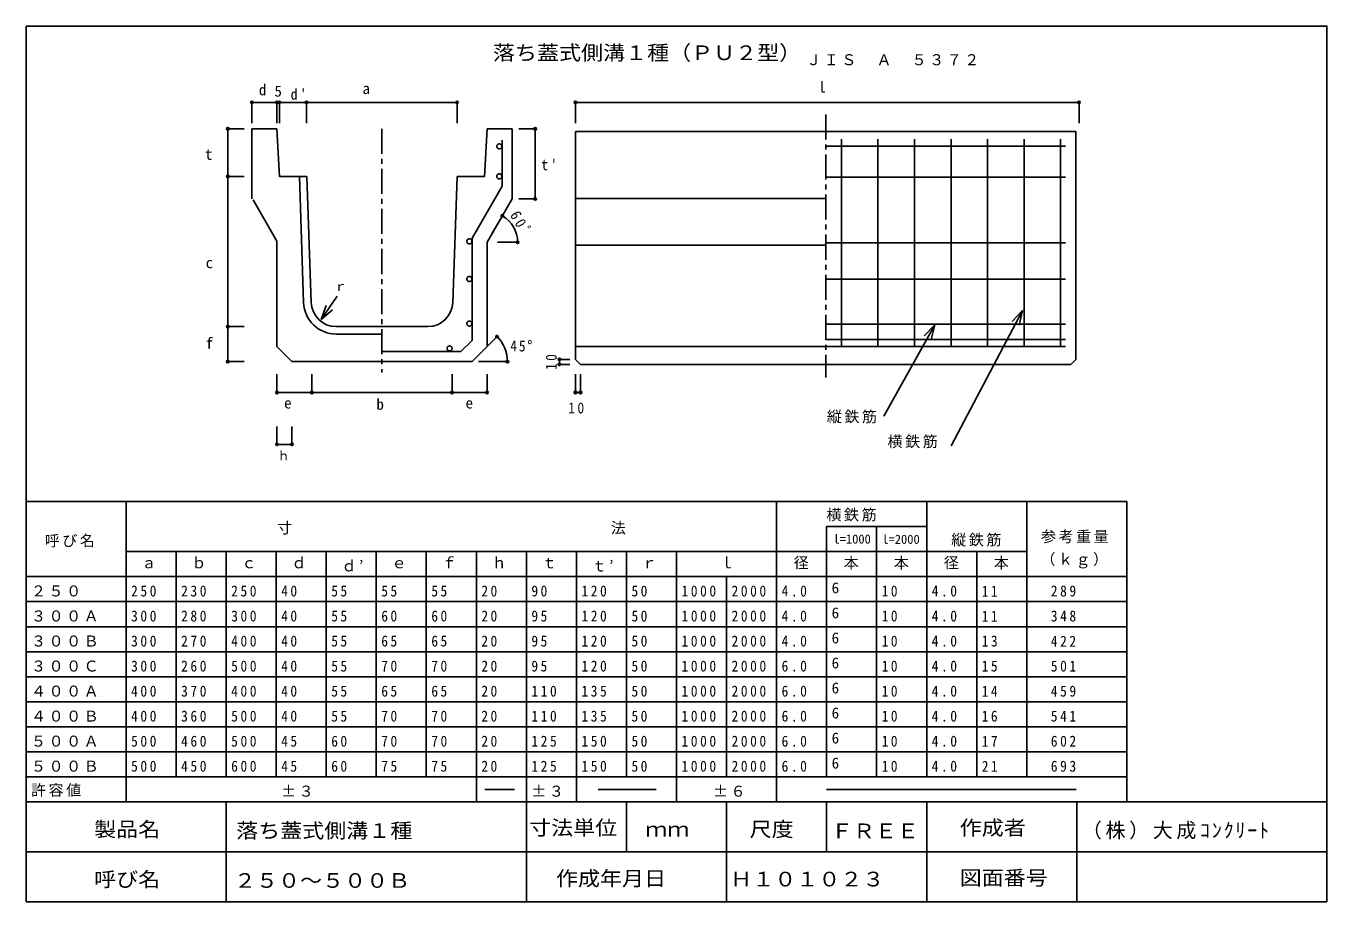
# Model space of a CAD drawing. Units: millimetres, scale not verified. Extents: x -1285 to 1315, y -900 to 850.
import ezdxf
from ezdxf.enums import TextEntityAlignment as Align

# ---------------------------------------------------------------- set-up
doc = ezdxf.new("R2010")
doc.units = ezdxf.units.MM
doc.header["$LTSCALE"] = 10
doc.header["$PDMODE"] = 32
doc.header["$PDSIZE"] = 5
doc.linetypes.add('CHAIN1', pattern=[8, 5, -1, 1, -1])
doc.layers.add('0-0', color=7, linetype='Continuous')
doc.styles.add('ＭＳ ゴシック', font='')
doc.styles.get('ＭＳ ゴシック').set_extended_font_data('MS Gothic')

msp = doc.modelspace()

# ---------------------------------------------------------------- linework, layer by layer
at = {"layer": '0-0', "color": 2}
for p, q in [((-1285, -900), (-1285, 850)), ((344.6, 624.08), (344.6, 209.67)), ((417.6, 624.08), (417.6, 209.67)), ((490.6, 624.08), (490.6, 209.67)), ((563.6, 624.08), (563.6, 209.67)), ((636.6, 624.08), (636.6, 209.67)), ((709.6, 624.08), (709.6, 209.67)), ((782.6, 624.08), (782.6, 209.67)), ((313.23, 610.27), (792.6, 610.27)), ((313.23, 548.11), (792.6, 548.11)), ((-393.57, 425.97), (-393.57, 221.96)), ((313.23, 416.88), (792.6, 416.88)), ((313.23, 344.35), (792.6, 344.35)), ((313.23, 254.56), (792.6, 254.56)), ((-415.99, 199.54), (-393.57, 221.96)), ((313.23, 223.48), (792.6, 223.48)), ((313.23, 209.67), (792.6, 209.67)), ((-573.57, 199.54), (-415.99, 199.54)), ((1315, -700), (-1285, -700)), ((-885, -900), (-885, -700)), ((-285, -900), (-285, -700)), ((-85, -800), (-85, -700)), ((115, -900), (115, -700)), ((315, -800), (315, -700)), ((515, -900), (515, -700)), ((815, -900), (815, -700)), ((1315, -800), (-1285, -800)), ((1315, -900), (-1285, -900))]:
    msp.add_line(p, q, dxfattribs=at)
at = {"layer": '0-0', "color": 4}
for p, q in [((-833.57, 697.36), (-783.57, 697.36)), ((-833.57, 655.8), (-833.57, 697.36)), ((-423.57, 655.8), (-423.57, 697.36)), ((-186.77, 697.36), (819.46, 697.36)), ((-186.77, 655.8), (-186.77, 697.36)), ((819.46, 655.8), (819.46, 697.36)), ((-881.61, 644.54), (-881.61, 549.54)), ((-849.29, 644.54), (-881.61, 644.54)), ((-299.79, 644.54), (-267.47, 644.54)), ((-267.47, 644.54), (-267.47, 504.54)), ((-299.79, 504.54), (-267.47, 504.54)), ((-353.13, 436), (-333.01, 470.86)), ((-342.7, 417.94), (-302.45, 417.94)), ((-384.32, 188.78), (-343.54, 229.57)), ((-218.99, 174), (-218.99, 184)), ((-198.05, 184), (-218.99, 184)), ((-849.29, 179.54), (-881.61, 179.54)), ((-380.49, 179.54), (-322.82, 179.54)), ((-198.05, 174), (-218.99, 174)), ((-783.57, 154.78), (-783.57, 117.84)), ((-363.57, 154.78), (-363.57, 117.84)), ((-186.77, 154.78), (-186.77, 117.84)), ((-176.77, 154.78), (-176.77, 117.84)), ((-783.57, 117.84), (-713.81, 117.84)), ((-186.77, 117.84), (-176.77, 117.84)), ((-783.57, 49.8), (-783.57, 14.16)), ((-753.57, 49.8), (-753.57, 14.16)), ((-783.57, 14.16), (-753.57, 14.16))]:
    msp.add_line(p, q, dxfattribs=at)
at = {"layer": '0-0', "linetype": 'CHAIN1'}
for p, q in [((313.23, 673.21), (313.23, 147.57)), ((-573.57, 644.54), (-573.57, 157.57))]:
    msp.add_line(p, q, dxfattribs=at)
at = {"layer": '0-0'}
for p, q in [((-833.57, 644.54), (-783.57, 644.54)), ((-833.57, 644.54), (-833.57, 504.54)), ((-313.57, 644.54), (-363.57, 644.54)), ((-186.77, 639), (-186.77, 184)), ((-738.57, 549.54), (-730.17, 297.37)), ((-723.57, 549.54), (-715.18, 297.87)), ((-423.57, 549.54), (-431.95, 297.87)), ((-831.27, 502.92), (-783.57, 420.29)), ((-186.77, 505.25), (313.23, 505.25)), ((-783.57, 420.29), (-783.57, 209.54)), ((-363.57, 417.94), (-363.57, 209.54)), ((-186.77, 411.94), (313.23, 411.94)), ((-695.45, 263.65), (-663.37, 309.98)), ((-695.45, 263.65), (-685.34, 291.89)), ((-695.45, 263.65), (-672.57, 283.05)), ((706.27, 281.94), (563.68, 11.27)), ((706.27, 281.94), (685.89, 259.92)), ((706.27, 281.94), (699.63, 252.69)), ((-665.35, 234.54), (-573.57, 234.54)), ((-665.2, 249.54), (-481.93, 249.54)), ((531.05, 252.94), (429.55, 70.48)), ((531.05, 252.94), (510.18, 231.39)), ((531.05, 252.94), (523.75, 223.84)), ((-753.57, 179.54), (-783.57, 209.54)), ((-393.57, 179.54), (-363.57, 209.54)), ((-186.77, 209.54), (313.23, 209.54)), ((-186.77, 184), (-176.77, 174)), ((813.23, 184), (803.23, 174)), ((-753.57, 179.54), (-393.57, 179.54)), ((-176.77, 174), (803.23, 174)), ((915, -100), (-1285, -100)), ((-1085, -700), (-1085, -100)), ((215, -700), (215, -99.1)), ((515, -650), (515, -101)), ((715, -650), (715, -100)), ((915, -700), (915, -100)), ((315, -650), (315, -150)), ((515, -150), (315, -150)), ((415, -650), (415, -150)), ((215, -200), (-1085, -200)), ((-985, -650), (-985, -200)), ((-885, -650), (-885, -200)), ((-785, -650), (-785, -200)), ((-685, -650), (-685, -200)), ((-585, -650), (-585, -200)), ((-485, -650), (-485, -200)), ((-385, -700), (-385, -200)), ((-285, -700), (-285, -200)), ((-185, -700), (-185, -200)), ((-85, -650), (-85, -200)), ((15, -700), (15, -200)), ((513.73, -200), (215, -200)), ((715, -200), (515, -200)), ((615, -650), (615, -200)), ((915, -250), (-1285, -250)), ((115, -650), (115, -250)), ((915, -300), (-1285, -300)), ((915, -350), (-1285, -350)), ((915, -400), (-1285, -400)), ((915, -450), (-1285, -450)), ((915, -500), (-1285, -500)), ((915, -550), (-1285, -550)), ((915, -600), (-1285, -600)), ((915, -650), (-1285, -650)), ((-308.48, -675), (-368.06, -675)), ((-25.38, -675), (-141.75, -675)), ((814.01, -675), (315, -675))]:
    msp.add_line(p, q, dxfattribs=at)
at = {"layer": '0-0', "color": 2}
for points in [[(-1285, 850), (1315, 850), (1315, -900)], [(-333.57, 622.18), (-333.57, 529.9), (-393.57, 425.97)]]:
    msp.add_lwpolyline(points, dxfattribs=at)
at = {"layer": '0-0', "color": 4}
for points in [[(-783.57, 655.8), (-783.57, 697.36), (-778.57, 697.36)], [(-778.57, 655.8), (-778.57, 697.36), (-724.53, 697.36)], [(-724.53, 655.8), (-724.53, 697.36), (-423.57, 697.36)], [(-849.29, 549.54), (-881.61, 549.54), (-881.61, 249.54)], [(-849.29, 249.54), (-881.61, 249.54), (-881.61, 179.54)], [(-713.81, 154.78), (-713.81, 117.84), (-433.57, 117.84)], [(-433.57, 154.78), (-433.57, 117.84), (-363.57, 117.84)]]:
    msp.add_lwpolyline(points, dxfattribs=at)
at = {"layer": '0-0'}
for points in [[(-783.57, 644.54), (-778.57, 549.54), (-723.57, 549.54)], [(-363.57, 644.54), (-368.57, 549.54), (-423.57, 549.54)], [(-313.57, 644.54), (-313.57, 504.54), (-363.57, 417.94)], [(-186.77, 639), (813.23, 639), (813.23, 184)]]:
    msp.add_lwpolyline(points, dxfattribs=at)
at = {"layer": '0-0', "linetype": 'CHAIN1'}
for centre in [(-339.12, 609.45), (-339.12, 549.63), (-398.95, 419.79), (-398.95, 344.69), (-398.95, 255.59), (-438.5, 205.85)]:
    msp.add_circle(centre, 5, dxfattribs=at)
at = {"layer": '0-0', "color": 4}
for centre, radius, end in [((-363.57, 417.94), 61.12, 60.00003), ((-393.57, 179.54), 70.75, 45.00008)]:
    msp.add_arc(centre, radius, 0, end, dxfattribs=at)
at = {"layer": '0-0'}
for centre, radius, start, end in [((-665.2, 299.54), 65, 181.90918, 270), ((-665.2, 299.54), 50, 181.90918, 270), ((-481.93, 299.54), 50, 270, 358.09082)]:
    msp.add_arc(centre, radius, start, end, dxfattribs=at)
at = {"layer": '0-0', "color": 4}
for p in [(-833.57, 697.36), (-783.57, 697.36), (-778.57, 697.36), (-724.53, 697.36), (-423.57, 697.36), (-186.77, 697.36), (819.46, 697.36), (-881.61, 644.54), (-267.47, 644.54), (-881.61, 549.54), (-267.47, 504.54), (-333.01, 470.86), (-302.45, 417.94), (-881.61, 249.54), (-343.54, 229.57), (-881.61, 179.54), (-322.82, 179.54), (-218.99, 184), (-218.99, 174), (-783.57, 117.84), (-713.81, 117.84), (-433.57, 117.84), (-363.57, 117.84), (-186.77, 117.84), (-176.77, 117.84), (-783.57, 14.16), (-753.57, 14.16)]:
    msp.add_point(p, dxfattribs=at)

# ---------------------------------------------------------------- texts
at = {"layer": '0-0', "style": 'ＭＳ ゴシック', "width": 1.1}
for s, p in [('落ち蓋式側溝１種（ＰＵ２型）', (-351.81, 773.16)), ('製品名', (-1148.93, -778.22)), ('落ち蓋式側溝１種', (-865, -780.89)), ('寸法単位', (-279.5, -775.24)), ('ｍｍ', (-47.26, -778.22)), ('尺度', (161.17, -778.22)), ('ＦＲＥＥ', (323.62, -781.38)), ('作成者', (580.99, -775.24)), ('呼び名', (-1148.93, -878.22)), ('２５０～５００Ｂ', (-869.33, -880.55)), ('作成年月日', (-225.91, -876.47)), ('Ｈ１０１０２３', (122.43, -877.72)), ('図面番号', (580.99, -875.24))]:
    msp.add_text(s, height=29.33, dxfattribs=at).set_placement(p, align=Align.BOTTOM_LEFT)
at = {"layer": '0-0', "style": 'ＭＳ ゴシック'}
for s, height, p in [('d', 21.99, (-819.74, 704.96)), ('5', 21.99, (-788.57, 702.36)), ('a', 21.99, (-612.53, 707.62)), ('l', 21.99, (298.64, 710.28)), ('t', 21.99, (-927.33, 576.12)), ('c', 21.99, (-926, 359.62)), ('ｒ', 18.33, (-668.72, 315.33)), ('f', 21.99, (-926, 198.9)), ('b', 21.99, (-584.64, 76.7)), ('e', 21.99, (-769.26, 79.36)), ('e', 21.99, (-406.65, 79.36)), ('ｈ', 18.33, (-782.77, -23.26)), ('l=1000', 18.33, (328.59, -189.57)), ('l=2000', 18.33, (426.28, -190)), ('ａ', 21.99, (-1054.5, -240)), ('ｂ', 21.99, (-954.5, -240)), ('ｃ', 21.99, (-854.5, -240)), ('ｄ', 21.99, (-754.5, -240)), ('ｅ', 21.99, (-554.5, -240)), ('ｆ', 21.99, (-454.5, -240)), ('ｈ', 21.99, (-354.5, -240)), ('ｔ', 21.99, (-254.5, -240)), ('ｒ', 21.99, (-54.5, -240)), ('ｌ', 21.99, (100.8, -240)), ('径', 21.99, (249.23, -240)), ('本', 21.99, (349.23, -240)), ('本', 21.99, (449.23, -240)), ('径', 21.99, (549.23, -240)), ('本', 21.99, (649.23, -240)), ('6', 21.99, (325, -290)), ('6', 21.99, (325, -340)), ('6', 21.99, (325, -390)), ('6', 21.99, (325, -440)), ('6', 21.99, (325, -490)), ('6', 21.99, (325, -540)), ('6', 21.99, (325, -590)), ('6', 21.99, (325, -640))]:
    msp.add_text(s, height=height, dxfattribs=at).set_placement(p, align=Align.BOTTOM_LEFT)
at = {"layer": '0-0', "attachment_point": 7, "style": 'ＭＳ ゴシック'}
for s, insert, char_height in [('\\T1.17;ＪＩＳ\u3000Ａ\u3000５３７２', (274.38, 771.3), 21.99), ("\\T1.36;\\W0.9;d'", (-755.98, 702.31), 21.99), ("\\T1.36;\\W0.9;t'", (-255.23, 561.51), 21.99), ('\\T1.27;\\W0.9;45°', (-317.18, 199.49), 21.99), ('\\T1.36;\\W0.9;10', (-201.29, 75.68), 21.99), ('\\T1.17;縦鉄筋', (315.48, 56.14), 21.99), ('\\T1.17;横鉄筋', (436.8, 6.44), 21.99), ('\\T1.17;横鉄筋', (314.8, -140), 21.99), ('\\T1.17;寸\u3000\u3000\u3000\u3000\u3000\u3000\u3000\u3000\u3000\u3000\u3000\u3000\u3000\u3000\u3000\u3000\u3000\u3000法', (-783.1, -166.05), 21.99), ('\\T1.17;参考重量', (743.4, -183.42), 21.99), ('\\T1.17;呼び名', (-1247.65, -191.57), 21.99), ('\\T1.17;縦鉄筋', (564.08, -190), 21.99), ('\\T1.17;（ｋｇ）', (742.3, -233.71), 21.99), ('\\T1.17;ｄ’', (-654.5, -240), 21.99), ('\\T1.17;ｔ’', (-154.5, -240), 21.99), ('\\T1.17;２５０', (-1275, -290), 21.99), ('\\T1.38;\\W0.9;250', (-1075, -290), 21.99), ('\\T1.38;\\W0.9;230', (-975, -290), 21.99), ('\\T1.38;\\W0.9;250', (-875, -290), 21.99), ('\\T1.36;\\W0.9;40', (-775, -290), 21.99), ('\\T1.36;\\W0.9;55', (-675, -290), 21.99), ('\\T1.36;\\W0.9;55', (-575, -290), 21.99), ('\\T1.36;\\W0.9;55', (-475, -290), 21.99), ('\\T1.36;\\W0.9;20', (-375, -290), 21.99), ('\\T1.36;\\W0.9;90', (-275, -290), 21.99), ('\\T1.38;\\W0.9;120', (-175, -290), 21.99), ('\\T1.36;\\W0.9;50', (-75, -290), 21.99), ('\\T1.38;\\W0.9;1000', (25, -290), 21.99), ('\\T1.38;\\W0.9;2000', (125, -290), 21.99), ('\\T1.38;\\W0.9;4.0', (225, -290), 21.99), ('\\T1.36;\\W0.9;10', (425, -290), 21.99), ('\\T1.38;\\W0.9;4.0', (525, -290), 21.99), ('\\T1.36;\\W0.9;11', (625, -290), 21.99), ('\\T1.38;\\W0.9;289', (763.08, -290), 21.99), ('\\T1.17;３００Ａ', (-1275, -340), 21.99), ('\\T1.38;\\W0.9;300', (-1075, -340), 21.99), ('\\T1.38;\\W0.9;280', (-975, -340), 21.99), ('\\T1.38;\\W0.9;300', (-875, -340), 21.99), ('\\T1.36;\\W0.9;40', (-775, -340), 21.99), ('\\T1.36;\\W0.9;55', (-675, -340), 21.99), ('\\T1.36;\\W0.9;60', (-575, -340), 21.99), ('\\T1.36;\\W0.9;60', (-475, -340), 21.99), ('\\T1.36;\\W0.9;20', (-375, -340), 21.99), ('\\T1.36;\\W0.9;95', (-275, -340), 21.99), ('\\T1.38;\\W0.9;120', (-175, -340), 21.99), ('\\T1.36;\\W0.9;50', (-75, -340), 21.99), ('\\T1.38;\\W0.9;1000', (25, -340), 21.99), ('\\T1.38;\\W0.9;2000', (125, -340), 21.99), ('\\T1.38;\\W0.9;4.0', (225, -340), 21.99), ('\\T1.36;\\W0.9;10', (425, -340), 21.99), ('\\T1.38;\\W0.9;4.0', (525, -340), 21.99), ('\\T1.36;\\W0.9;11', (625, -340), 21.99), ('\\T1.38;\\W0.9;348', (763.08, -340), 21.99), ('\\T1.17;３００Ｂ', (-1275, -390), 21.99), ('\\T1.38;\\W0.9;300', (-1075, -390), 21.99), ('\\T1.38;\\W0.9;270', (-975, -390), 21.99), ('\\T1.38;\\W0.9;400', (-875, -390), 21.99), ('\\T1.36;\\W0.9;40', (-775, -390), 21.99), ('\\T1.36;\\W0.9;55', (-675, -390), 21.99), ('\\T1.36;\\W0.9;65', (-575, -390), 21.99), ('\\T1.36;\\W0.9;65', (-475, -390), 21.99), ('\\T1.36;\\W0.9;20', (-375, -390), 21.99), ('\\T1.36;\\W0.9;95', (-275, -390), 21.99), ('\\T1.38;\\W0.9;120', (-175, -390), 21.99), ('\\T1.36;\\W0.9;50', (-75, -390), 21.99), ('\\T1.38;\\W0.9;1000', (25, -390), 21.99), ('\\T1.38;\\W0.9;2000', (125, -390), 21.99), ('\\T1.38;\\W0.9;4.0', (225, -390), 21.99), ('\\T1.36;\\W0.9;10', (425, -390), 21.99), ('\\T1.38;\\W0.9;4.0', (525, -390), 21.99), ('\\T1.36;\\W0.9;13', (625, -390), 21.99), ('\\T1.38;\\W0.9;422', (763.08, -390), 21.99), ('\\T1.17;３００Ｃ', (-1275, -440), 21.99), ('\\T1.38;\\W0.9;300', (-1075, -440), 21.99), ('\\T1.38;\\W0.9;260', (-975, -440), 21.99), ('\\T1.38;\\W0.9;500', (-875, -440), 21.99), ('\\T1.36;\\W0.9;40', (-775, -440), 21.99), ('\\T1.36;\\W0.9;55', (-675, -440), 21.99), ('\\T1.36;\\W0.9;70', (-575, -440), 21.99), ('\\T1.36;\\W0.9;70', (-475, -440), 21.99), ('\\T1.36;\\W0.9;20', (-375, -440), 21.99), ('\\T1.36;\\W0.9;95', (-275, -440), 21.99), ('\\T1.38;\\W0.9;120', (-175, -440), 21.99), ('\\T1.36;\\W0.9;50', (-75, -440), 21.99), ('\\T1.38;\\W0.9;1000', (25, -440), 21.99), ('\\T1.38;\\W0.9;2000', (125, -440), 21.99), ('\\T1.38;\\W0.9;6.0', (225, -440), 21.99), ('\\T1.36;\\W0.9;10', (425, -440), 21.99), ('\\T1.38;\\W0.9;4.0', (525, -440), 21.99), ('\\T1.36;\\W0.9;15', (625, -440), 21.99), ('\\T1.38;\\W0.9;501', (763.08, -440), 21.99), ('\\T1.17;４００Ａ', (-1275, -490), 21.99), ('\\T1.38;\\W0.9;400', (-1075, -490), 21.99), ('\\T1.38;\\W0.9;370', (-975, -490), 21.99), ('\\T1.38;\\W0.9;400', (-875, -490), 21.99), ('\\T1.36;\\W0.9;40', (-775, -490), 21.99), ('\\T1.36;\\W0.9;65', (-575, -490), 21.99), ('\\T1.36;\\W0.9;65', (-475, -490), 21.99), ('\\T1.36;\\W0.9;20', (-375, -490), 21.99), ('\\T1.38;\\W0.9;110', (-275, -490), 21.99), ('\\T1.38;\\W0.9;135', (-175, -490), 21.99), ('\\T1.36;\\W0.9;50', (-75, -490), 21.99), ('\\T1.38;\\W0.9;1000', (25, -490), 21.99), ('\\T1.38;\\W0.9;2000', (125, -490), 21.99), ('\\T1.38;\\W0.9;6.0', (225, -490), 21.99), ('\\T1.36;\\W0.9;10', (425, -490), 21.99), ('\\T1.38;\\W0.9;4.0', (525, -490), 21.99), ('\\T1.38;\\W0.9;459', (763.08, -490), 21.99), ('\\T1.36;\\W0.9;55', (-675, -490), 21.99), ('\\T1.36;\\W0.9;14', (625, -490), 21.99), ('\\T1.17;４００Ｂ', (-1275, -540), 21.99), ('\\T1.38;\\W0.9;400', (-1075, -540), 21.99), ('\\T1.38;\\W0.9;360', (-975, -540), 21.99), ('\\T1.38;\\W0.9;500', (-875, -540), 21.99), ('\\T1.36;\\W0.9;40', (-775, -540), 21.99), ('\\T1.36;\\W0.9;55', (-675, -540), 21.99), ('\\T1.36;\\W0.9;70', (-575, -540), 21.99), ('\\T1.36;\\W0.9;70', (-475, -540), 21.99), ('\\T1.36;\\W0.9;20', (-375, -540), 21.99), ('\\T1.38;\\W0.9;110', (-275, -540), 21.99), ('\\T1.38;\\W0.9;135', (-175, -540), 21.99), ('\\T1.36;\\W0.9;50', (-75, -540), 21.99), ('\\T1.38;\\W0.9;1000', (25, -540), 21.99), ('\\T1.38;\\W0.9;2000', (125, -540), 21.99), ('\\T1.38;\\W0.9;6.0', (225, -540), 21.99), ('\\T1.36;\\W0.9;10', (425, -540), 21.99), ('\\T1.38;\\W0.9;4.0', (525, -540), 21.99), ('\\T1.36;\\W0.9;16', (625, -540), 21.99), ('\\T1.38;\\W0.9;541', (763.08, -540), 21.99), ('\\T1.17;５００Ａ', (-1275, -590), 21.99), ('\\T1.38;\\W0.9;500', (-1075, -590), 21.99), ('\\T1.38;\\W0.9;460', (-975, -590), 21.99), ('\\T1.38;\\W0.9;500', (-875, -590), 21.99), ('\\T1.36;\\W0.9;45', (-775, -590), 21.99), ('\\T1.36;\\W0.9;60', (-675, -590), 21.99), ('\\T1.36;\\W0.9;70', (-575, -590), 21.99), ('\\T1.36;\\W0.9;70', (-475, -590), 21.99), ('\\T1.36;\\W0.9;20', (-375, -590), 21.99), ('\\T1.38;\\W0.9;125', (-275, -590), 21.99), ('\\T1.38;\\W0.9;150', (-175, -590), 21.99), ('\\T1.36;\\W0.9;50', (-75, -590), 21.99), ('\\T1.38;\\W0.9;1000', (25, -590), 21.99), ('\\T1.38;\\W0.9;2000', (125, -590), 21.99), ('\\T1.38;\\W0.9;6.0', (225, -590), 21.99), ('\\T1.36;\\W0.9;10', (425, -590), 21.99), ('\\T1.38;\\W0.9;4.0', (525, -590), 21.99), ('\\T1.36;\\W0.9;17', (625, -590), 21.99), ('\\T1.38;\\W0.9;602', (763.08, -590), 21.99), ('\\T1.17;５００Ｂ', (-1275, -640), 21.99), ('\\T1.38;\\W0.9;500', (-1075, -640), 21.99), ('\\T1.38;\\W0.9;450', (-975, -640), 21.99), ('\\T1.38;\\W0.9;600', (-875, -640), 21.99), ('\\T1.36;\\W0.9;45', (-775, -640), 21.99), ('\\T1.36;\\W0.9;60', (-675, -640), 21.99), ('\\T1.36;\\W0.9;75', (-575, -640), 21.99), ('\\T1.36;\\W0.9;75', (-475, -640), 21.99), ('\\T1.36;\\W0.9;20', (-375, -640), 21.99), ('\\T1.38;\\W0.9;125', (-275, -640), 21.99), ('\\T1.38;\\W0.9;150', (-175, -640), 21.99), ('\\T1.36;\\W0.9;50', (-75, -640), 21.99), ('\\T1.38;\\W0.9;1000', (25, -640), 21.99), ('\\T1.38;\\W0.9;2000', (125, -640), 21.99), ('\\T1.38;\\W0.9;6.0', (225, -640), 21.99), ('\\T1.36;\\W0.9;10', (425, -640), 21.99), ('\\T1.38;\\W0.9;4.0', (525, -640), 21.99), ('\\T1.36;\\W0.9;21', (625, -640), 21.99), ('\\T1.38;\\W0.9;693', (763.08, -640), 21.99), ('\\T1.17;許容値', (-1275, -690), 21.99), ('\\T1.17;±３', (-775.13, -690), 21.99), ('\\T1.17;±３', (-275, -690), 21.99), ('\\T1.17;±６', (87.97, -690), 21.99), ('\\T1.18;（株）大成ｺﾝｸﾘｰﾄ', (825.14, -775.24), 29.33)]:
    msp.add_mtext(s, dxfattribs=dict(at, insert=insert, char_height=char_height))
at = {"layer": '0-0', "char_height": 21.99, "attachment_point": 7, "style": 'ＭＳ ゴシック'}
for s, insert, rotation in [('\\T1.38;\\W0.9;60ﾟ', (-318.81, 472.64), 300), ('\\T1.36;\\W0.9;10', (-223.99, 162.75), 90)]:
    msp.add_mtext(s, dxfattribs=dict(at, insert=insert, rotation=rotation))

doc.saveas('drawing.dxf')
